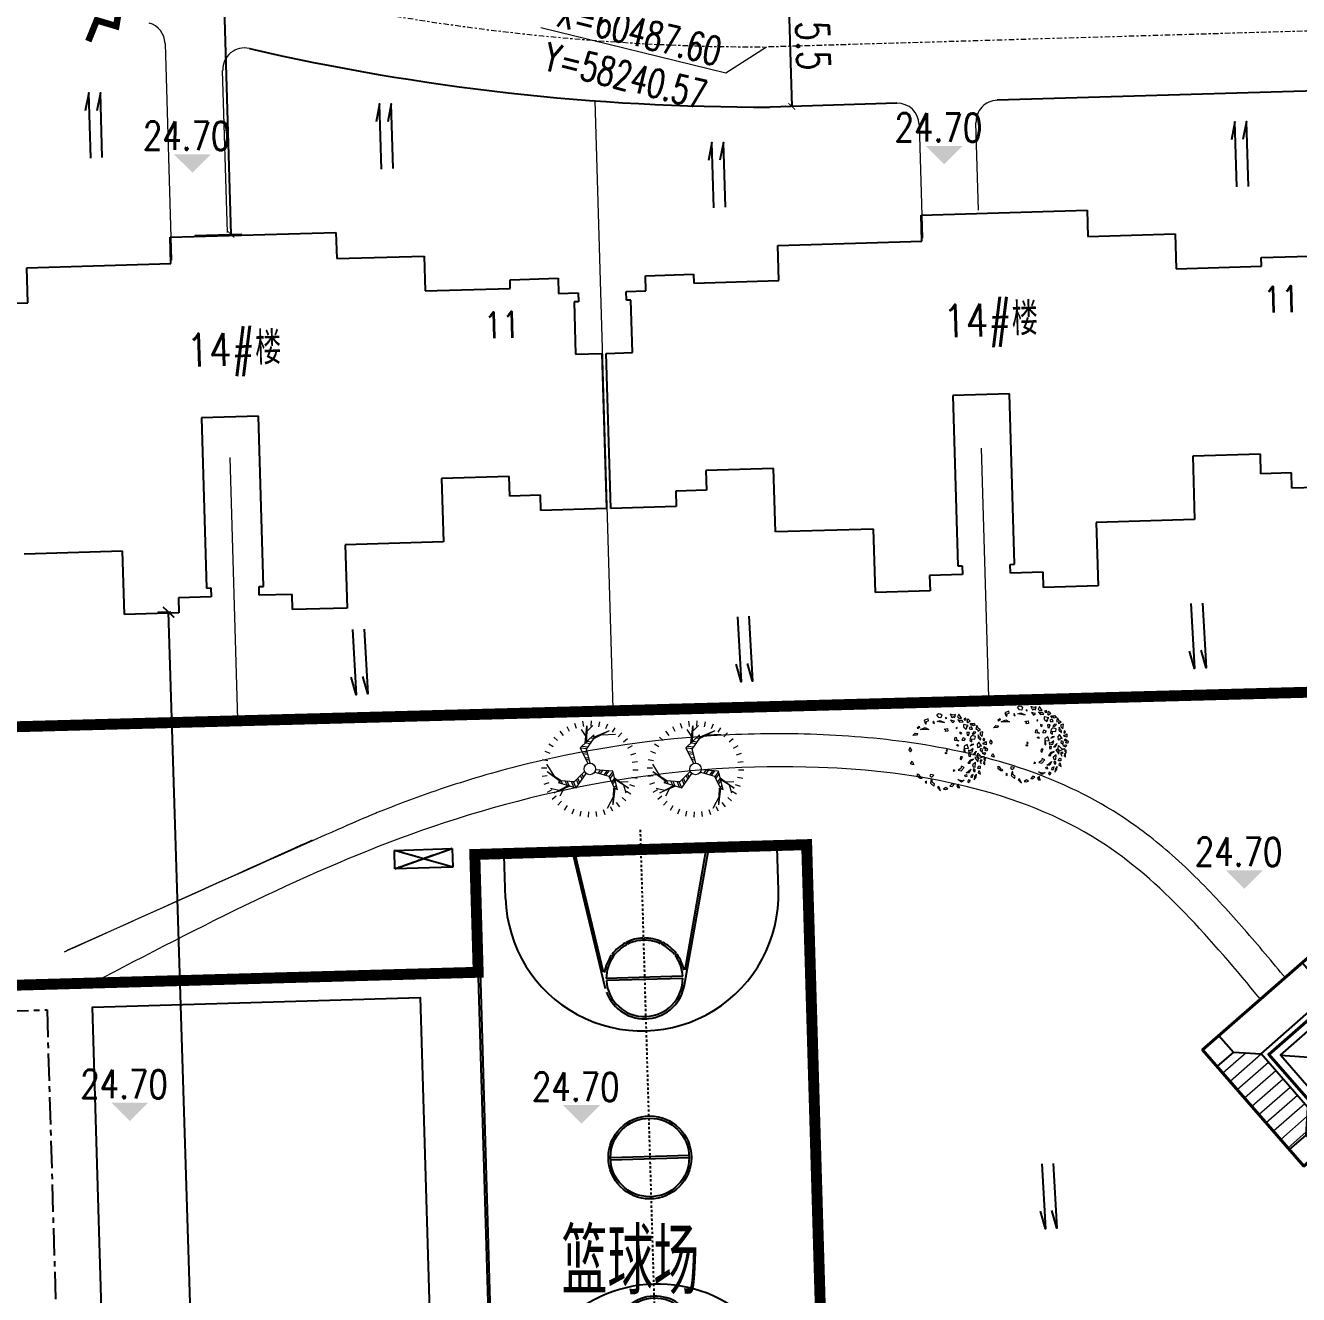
# Model space of a CAD drawing. Header units: inches. Extents: x 393 to 1582, y 246 to 1188.
# Drawn here: x 1170.7 to 1228.9, y 639.7 to 697.8 of the extents above; entities that cross this region are included whole.
import ezdxf

# ---------------------------------------------------------------- set-up
doc = ezdxf.new("R2010")
doc.units = ezdxf.units.IN
doc.header["$MEASUREMENT"] = 0
for name, pattern in [('ACAD_ISO10W100', [18.5, 12, -3, 0.5, -3]), ('CENTER', [2, 1.25, -0.25, 0.25, -0.25]), ('CENTERX2', [4, 2.5, -0.5, 0.5, -0.5]), ('DASHED', [19.05, 12.7, -6.35]), ('DOTE', [2.42, 2, -0.2, 0.02, -0.2])]:
    doc.linetypes.add(name, pattern=pattern)
for name, color, linetype, lineweight in [('BUILD', 1, 'Continuous', 40), ('HATCH', 64, 'Continuous', 9), ('jz1', 40, 'Continuous', 40), ('ROAD', 1, 'Continuous', 25), ('ROAD-CENTER', 7, 'CENTERX2', 18), ('ROAD-ZB', 4, 'Continuous', 15), ('walk', 2, 'Continuous', 18), ('围墙', 75, 'FENCELINE1', 15), ('建筑型号', 2, 'Continuous', 18), ('树', 84, 'Continuous', 15)]:
    doc.layers.add(name, color=color, linetype=linetype, lineweight=lineweight)
for name, color, linetype in [('buildcoor', 7, 'Continuous'), ('C', 84, 'Continuous'), ('DIM', 4, 'Continuous'), ('DOTE', 1, 'ACAD_ISO10W100'), ('drain', 4, 'Continuous'), ('ELEV', 1, 'Continuous'), ('G', 60, 'Continuous'), ('JZ', 4, 'Continuous'), ('LAWN', 3, 'Continuous'), ('OUTLINE', 7, 'Continuous'), ('PD', 21, 'Continuous'), ('ROAD-TEXT', 4, 'Continuous'), ('roaddim', 2, 'Continuous'), ('roadradiu', 3, 'Continuous'), ('rod', 1, 'Continuous'), ('WALL1', 2, 'Continuous'), ('YSX', 7, 'Continuous'), ('公共绿地', 3, 'Continuous'), ('外墙', 42, 'Continuous'), ('建筑层数', 7, 'Continuous'), ('车库边线', 4, 'DOTE')]:
    doc.layers.add(name, color=color, linetype=linetype)
doc.styles.add('_HZTXT', font='txt.shx', dxfattribs={"width": 0.8, "bigfont": 'hztxt.shx'})
doc.styles.add('DIM_FONT', font='SIMPLEX.shx', dxfattribs={"width": 0.8})
doc.styles.add('HZ', font='simplex.shx', dxfattribs={"width": 0.7, "bigfont": 'hztxt.shx'})
doc.styles.add('RO', font='romans.shx', dxfattribs={"width": 0.8})
doc.styles.get("Standard").update_dxf_attribs({"font": 'arial.ttf'})
doc.linetypes.add('FENCELINE1', pattern='A,0.25,-0.1,[133,ltypeshp.shx,S=0.1,R=0,X=-0.1,Y=0],-0.1,1', length=1.45)
doc.dimstyles.new('NORMAL', dxfattribs={"dimtxt": 1.5, "dimasz": 0.3, "dimexe": 0.5, "dimexo": 0.3, "dimgap": 0.3, "dimtad": 1, "dimdec": 1, "dimzin": 1, "dimdsep": 46, "dimtxsty": 'HZ', "dimblk": 'ARCHTICK', "dimcen": 0, "dimclrt": 256, "dimadec": 0, "dimazin": 0, "dimtfac": 1, "dimtdec": 1, "dimtofl": 0, "dimtmove": 0, "dimatfit": 3, "dimldrblk": 'ARCHTICK', "dimfxl": 1, "dimtolj": 2, "dimtzin": 0, "dimarcsym": 0})

# ---------------------------------------------------------------- blocks, each defined once
blk = doc.blocks.new('_ARCHTICK')
at = {"color": 0, "linetype": 'ByBlock', "const_width": 0.15}
blk.add_lwpolyline([(-0.5, -0.5), (0.5, 0.5)], dxfattribs=at)
blk = doc.blocks.new('*D73')
at = {"layer": 'DEFPOINTS', "color": 0, "ltscale": 0.3, "transparency": 16777216}
for p in [(1205.583, 699.593), (1205.746, 694.095), (1205.746, 694.095)]:
    blk.add_point(p, dxfattribs=at)
at = {"layer": 'roaddim', "color": 0, "lineweight": -2, "ltscale": 0.3, "transparency": 16777216}
for p, q in [((1205.283, 699.584), (1205.083, 699.578)), ((1205.583, 699.593), (1205.746, 694.095)), ((1205.446, 694.086), (1205.246, 694.08))]:
    blk.add_line(p, q, dxfattribs=at)
at = {"layer": 'roaddim', "color": 0, "lineweight": -2, "ltscale": 0.3, "transparency": 16777216, "xscale": 0.3, "yscale": 0.3, "zscale": 0.3}
for p, rotation in [((1205.583, 699.593), 91.69492010640077), ((1205.746, 694.095), 271.6949201064007)]:
    blk.add_blockref('_ARCHTICK', p, dxfattribs=dict(at, rotation=rotation))
at = {"layer": 'roaddim', "ltscale": 0.3, "transparency": 16777216, "insert": (1206.714, 696.875), "char_height": 1.5, "attachment_point": 5, "rotation": 271.69492, "style": 'HZ'}
blk.add_mtext('\\A2;5.5', dxfattribs=at)
blk = doc.blocks.new('pm5')
at = {"layer": 'ROAD-TEXT', "ltscale": 0.1}
blk.add_lwpolyline([(58043.027, 60408.655, 0.3, 0.3, 0), (58043.097, 60409.679, 0.3, 0.3, 0), (58044.026, 60409.706, 0.3, 0.3, 0), (58044.026, 60409.706, 0.3, 0.3, 0), (58043.541, 60412.693, 0.3, 0.3, 0), (58044.089, 60415.717, 0.3, 0.3, 0), (58043.44, 60421.194, 0.3, 0.3, 0), (58042.669, 60421.172, 0.3, 0.3, 0), (58042.642, 60422, 0, 0, 0)], format="xyseb", dxfattribs=at)
for points in [[(58042.657, 60418.003), (58042.871, 60417.185), (58042.871, 60419.533)], [(58042.388, 60414.725), (58042.671, 60415.31), (58042.322, 60413.539)], [(58042.265, 60410.391), (58042.553, 60409.808), (58042.19, 60411.577)]]:
    blk.add_lwpolyline(points, dxfattribs=at)
at = {"layer": 'ROAD-TEXT', "style": 'RO', "width": 0.7}
for rotation, p in [(91.05048, (58042.28, 60416.825)), (78.72126, (58041.749, 60413.385)), (100.33803, (58042.011, 60409.55))]:
    blk.add_text('1.5%', height=1.1, rotation=rotation, dxfattribs=at).set_placement(p)
blk = doc.blocks.new('YMQ')
at = {"layer": 'PD'}
for p, q in [((-3.425, 16.316), (2.222, 18.623)), ((1.796, 18.45), (3.581, 14.08)), ((2.222, 18.623), (4.007, 14.254)), ((-3.142, 15.622), (2.505, 17.929)), ((-0.602, 17.47), (4.466, 5.065)), ((-2.999, 16.49), (2.068, 4.086)), ((-3.425, 16.316), (1.643, 3.912)), ((4.007, 14.254), (-1.64, 11.947)), ((3.581, 14.08), (4.33, 12.247)), ((4.007, 14.254), (4.756, 12.421)), ((4.33, 12.247), (5.079, 10.414)), ((4.756, 12.421), (5.504, 10.588)), ((5.504, 10.588), (-0.142, 8.281)), ((5.504, 10.588), (7.29, 6.219)), ((5.079, 10.414), (6.864, 6.045)), ((7.006, 6.913), (1.359, 4.606)), ((7.29, 6.219), (1.643, 3.912))]:
    blk.add_line(p, q, dxfattribs=at)
at = {"layer": 'PD', "linetype": 'DASHED'}
blk.add_line((4.756, 12.421), (-0.891, 10.114), dxfattribs=at)
at = {"layer": 'PD', "linetype": 'CENTER'}
blk.add_lwpolyline([(0, 0), (-7.337, 17.959), (3.864, 22.535), (11.201, 4.576)], close=True, dxfattribs=at)
blk = doc.blocks.new('A$C1F88636C')
at = {"layer": 'G', "rotation": 319.643104860294}
blk.add_blockref('YMQ', (0, 3.766), dxfattribs=at)
blk = doc.blocks.new('M_J1ILU')
for p, q in [((-12057, 6273), (-14007, 6273)), ((12043, 6273), (13993, 6273)), ((-8545, 1893), (-14007, 3023)), ((-7775, 1822), (-13987, 3121)), ((7760, 1822), (13972, 3121)), ((8530, 1893), (13993, 3023)), ((-8545, -1846), (-14007, -2977)), ((-7775, -1775), (-13987, -3074)), ((7760, -1775), (13972, -3074)), ((8530, -1846), (13993, -2977)), ((-12057, -6227), (-14007, -6227)), ((12043, -6227), (13993, -6227))]:
    blk.add_line(p, q)
for radius in [1900, 1800]:
    blk.add_circle((-7, 23), radius)
for centre, radius, start, end in [((-12057, 23), 6250, 270, 90), ((12043, 23), 6250, 90, 270), ((-8207, 23), 1850, 100.22842, 125.27022), ((-8207, 23), 1750, 91.59175, 125.16318), ((-8207, 23), 1750, 271.59175, 88.40825), ((-8206, 24), 1849, 288.3314, 79.94984), ((8191, 24), 1849, 100.05016, 251.6686), ((8193, 23), 1750, 91.59175, 268.40825), ((8193, 23), 1750, 54.83682, 88.40825), ((8193, 23), 1850, 54.72978, 79.77158), ((-8207, 23), 1850, 126.81895, 151.86075), ((-8207, 23), 1750, 126.82803, 151.84807), ((8193, 23), 1750, 28.15193, 53.17197), ((8193, 23), 1850, 28.13925, 53.18105), ((-8207, 23), 1850, 153.40947, 179.08169), ((-8207, 23), 1750, 153.35711, 179.02555), ((8193, 23), 1750, 0.97445, 26.64289), ((8193, 23), 1850, 0.91831, 26.59053), ((-8207, 23), 1850, 180.63028, 204.95706), ((-8207, 23), 1750, 180.65761, 204.81547), ((8193, 23), 1750, 335.18453, 359.34239), ((8193, 23), 1850, 335.04294, 359.36972), ((-8207, 23), 1850, 206.50578, 231.40344), ((-8207, 23), 1750, 206.46263, 231.33819), ((8193, 23), 1750, 308.66181, 333.53737), ((8193, 23), 1850, 308.59656, 333.49422), ((-8207, 23), 1850, 232.95217, 259.77158), ((-8207, 23), 1750, 232.97527, 268.40825), ((8193, 23), 1750, 271.59175, 307.02473), ((8193, 23), 1850, 280.22842, 307.04783)]:
    blk.add_arc(centre, radius, start, end)
at = {"layer": 'DOTE'}
blk.add_line((-15007, 23), (14993, 23), dxfattribs=at)
at = {"layer": 'OUTLINE'}
for p, q in [((-14107, 7623), (14093, 7623)), ((-14107, -7577), (-14107, 7623)), ((14093, 7623), (14093, -7577)), ((-14007, 7523), (13993, 7523)), ((-14007, -7477), (-14007, 7523)), ((13993, 7523), (13993, -7477)), ((13993, -7477), (-14007, -7477)), ((14093, -7577), (-14107, -7577))]:
    blk.add_line(p, q, dxfattribs=at)
at = {"layer": 'WALL1'}
for p, q in [((-8257, 1773), (-8257, -1726)), ((-8157, 1773), (-8157, -1726)), ((-57, -1777), (-57, 1821)), ((43, -1777), (43, 1821)), ((8143, 1773), (8143, -1726)), ((8243, 1773), (8243, -1726)), ((-9316, 1504), (-9256, 1424)), ((-9276, 1534), (-9215, 1454)), ((9261, 1534), (9200, 1454)), ((9301, 1504), (9242, 1424)), ((-9862, 852), (-9772, 808)), ((-9839, 896), (-9750, 849)), ((9825, 896), (9736, 849)), ((9847, 852), (9757, 808)), ((-10057, 53), (-9957, 53)), ((-10057, 3), (-9957, 3)), ((10043, 53), (9942, 53)), ((10043, 3), (9943, 3)), ((-9885, -757), (-9796, -711)), ((-9863, -802), (-9774, -756)), ((9848, -802), (9759, -756)), ((9871, -757), (9781, -711)), ((-9362, -1423), (-9301, -1343)), ((-9322, -1453), (-9262, -1373)), ((-9322, -1453), (-9261, -1374)), ((9307, -1453), (9246, -1374)), ((9307, -1453), (9247, -1373)), ((9347, -1423), (9286, -1343))]:
    blk.add_line(p, q, dxfattribs=at)
at = {"width": 0.8, "flags": 9}
for tag in ['XSIZE', 'YSIZE']:
    blk.add_attdef(tag, (0, 0), '', height=0.5, dxfattribs=at)
blk = doc.blocks.new('A$C1C5E2274')
at = {"layer": 'HATCH'}
for p, q in [((4.489, 6.998), (4.839, 5.691)), ((4.903, 7.109), (5.142, 6.216)), ((2.833, 6.555), (3.25, 4.997)), ((3.247, 6.666), (3.664, 5.108)), ((3.661, 6.776), (4.078, 5.219)), ((4.075, 6.887), (4.492, 5.33)), ((1.177, 6.111), (1.492, 4.934)), ((1.591, 6.222), (2.008, 4.664)), ((2.005, 6.333), (2.422, 4.775)), ((2.419, 6.444), (2.836, 4.886)), ((4.826, 5.669), (6.151, 6.024)), ((5.129, 6.194), (6.04, 6.438)), ((4.704, 5.192), (6.261, 5.61)), ((4.814, 4.778), (6.372, 5.196)), ((4.925, 4.364), (6.483, 4.782)), ((5.036, 3.95), (6.594, 4.368)), ((5.147, 3.536), (6.705, 3.954)), ((5.258, 3.122), (6.816, 3.54)), ((5.369, 2.708), (6.927, 3.126)), ((5.879, 2.401), (7.038, 2.712))]:
    blk.add_line(p, q, dxfattribs=at)
at = {"layer": 'JZ'}
for p, q in [((5.195, 6.308), (4.655, 5.373)), ((1.975, 4.655), (1.04, 5.195)), ((6.308, 2.154), (5.373, 2.693)), ((2.693, 1.975), (2.154, 1.04))]:
    blk.add_line(p, q, dxfattribs=at)
for points in [[(4.975, 7.129), (5.796, 7.348), (6.015, 6.528), (5.195, 6.308)], [(0, 5.796), (0.821, 6.015), (1.04, 5.195), (0.22, 4.975)], [(1.975, 4.655), (4.655, 5.373), (5.373, 2.693), (2.693, 1.975)], [(2.634, 4.275), (4.275, 4.715), (4.715, 3.074), (3.074, 2.634)], [(6.308, 2.154), (7.129, 2.374), (7.348, 1.553), (6.528, 1.333)], [(1.333, 0.821), (2.154, 1.04), (2.374, 0.22), (1.553, 0)]]:
    blk.add_lwpolyline(points, close=True, dxfattribs=at)
for points in [[(4.275, 4.715), (3.074, 2.634)], [(4.715, 3.074), (2.634, 4.275)]]:
    blk.add_lwpolyline(points, dxfattribs=at)
at = {"layer": 'jz1'}
for points in [[(1.553, 0), (7.348, 1.553), (5.796, 7.348), (0, 5.796)], [(2.238, 4.504), (4.504, 5.111), (5.111, 2.845), (2.845, 2.238)]]:
    blk.add_lwpolyline(points, close=True, dxfattribs=at)
blk = doc.blocks.new('A$C45DD124F')
at = {"layer": 'YSX', "extrusion": (0, 0, -1), "xscale": 0.8000000000006148, "yscale": 0.7999999999992724, "zscale": -0.8, "rotation": 72.08396600042862}
blk.add_blockref('A$C1C5E2274', (-0.626, -1.182), dxfattribs=at)
blk = doc.blocks.new('psss')
at = {"layer": 'drain', "ltscale": 3}
for points in [[(-2.979, 0.527), (0.007, 0.531), (-0.808, 0.714)], [(-2.967, -0.004), (0, 0), (-0.815, 0.183)]]:
    blk.add_lwpolyline(points, dxfattribs=at)
blk = doc.blocks.new('t2')
for p, q in [((-1.778, 2.79), (-1.586, 2.486)), ((-1.436, 2.005), (-0.893, 2.819)), ((-1.267, 3.056), (-1.13, 2.723)), ((-0.717, 3.229), (-0.64, 2.878)), ((-0.145, 3.305), (-0.13, 2.946)), ((0.431, 3.28), (0.383, 2.924)), ((0.994, 3.155), (0.885, 2.813)), ((1.527, 2.935), (1.36, 2.616)), ((2.013, 2.625), (1.793, 2.34)), ((-2.625, 2.013), (-2.34, 1.793)), ((-2.297, 1.922), (-2.202, 1.35)), ((-2.235, 2.438), (-1.993, 2.173)), ((-1.341, 2.608), (-1.585, 1.519)), ((-1.341, 2.608), (-1.511, 1.474)), ((2.438, 2.235), (2.173, 1.993)), ((2.79, 1.778), (2.486, 1.586)), ((-3.155, 0.994), (-2.813, 0.885)), ((-2.935, 1.527), (-2.616, 1.36)), ((-1.951, 1.096), (-2.528, 1.121)), ((-1.626, 0.774), (-2.499, 1.578)), ((-2.499, 1.578), (-1.631, 0.893)), ((-1.732, 1.609), (-1.56, 0.321)), ((-1.535, 1.473), (-1.732, 1.609)), ((-1.236, 0.622), (-1.535, 1.473)), ((1.058, 1.19), (0.278, 0.272)), ((2.259, 0.696), (1.058, 1.19)), ((1.483, 1.021), (2.616, 1.375)), ((2.616, 1.375), (1.589, 0.966)), ((1.925, 1.142), (2.235, 1.629)), ((2.813, 1.028), (2.27, 1.232)), ((3.056, 1.267), (2.723, 1.13)), ((-3.28, 0.431), (-2.924, 0.383)), ((-1.56, 0.321), (-0.375, 0.105)), ((-0.309, 0.252), (-1.236, 0.622)), ((0.372, 0.141), (1.156, 0.759)), ((1.156, 0.759), (2.043, 0.592)), ((2.929, -0.143), (2.032, 0.571)), ((2.043, 0.592), (2.259, 0.696)), ((2.929, -0.143), (2.108, 0.613)), ((2.454, 0.241), (2.888, -0.636)), ((3.229, 0.717), (2.878, 0.64)), ((3.305, 0.145), (2.946, 0.13)), ((-3.305, -0.145), (-2.946, -0.13)), ((-3.229, -0.717), (-2.878, -0.64)), ((-0.064, -0.393), (0.08, -1.381)), ((0.502, -1.511), (0.096, -0.377)), ((3.28, -0.431), (2.924, -0.383)), ((-3.056, -1.267), (-2.723, -1.13)), ((-2.79, -1.778), (-2.486, -1.586)), ((-0.527, -2.305), (0.502, -1.511)), ((0.08, -1.381), (-0.508, -2.066)), ((2.935, -1.527), (2.616, -1.36)), ((3.155, -0.994), (2.813, -0.885)), ((-2.438, -2.235), (-2.173, -1.993)), ((-2.013, -2.625), (-1.793, -2.34)), ((-1.018, -2.246), (-1.994, -2.183)), ((-1.588, -2.465), (-0.521, -2.045)), ((-1.588, -2.465), (-0.523, -2.132)), ((-1.527, -2.935), (-1.36, -2.616)), ((-0.508, -2.066), (-0.527, -2.305)), ((-0.516, -2.95), (-0.068, -2.582)), ((0.143, -1.795), (-0.117, -2.953)), ((-0.117, -2.953), (0.042, -1.859)), ((0.026, -2.238), (0.294, -2.75)), ((1.778, -2.79), (1.586, -2.486)), ((2.235, -2.438), (1.993, -2.173)), ((2.625, -2.013), (2.34, -1.793)), ((-0.994, -3.155), (-0.885, -2.813)), ((-0.431, -3.28), (-0.383, -2.924)), ((0.145, -3.305), (0.13, -2.946)), ((0.717, -3.229), (0.64, -2.878)), ((1.267, -3.056), (1.13, -2.723))]:
    blk.add_line(p, q)
at = {"color": 0}
for p, q in [((-1.712, 1.459), (-1.635, 1.542)), ((-1.691, 1.298), (-1.533, 1.469)), ((-1.648, 0.977), (-1.44, 1.203)), ((-1.626, 0.817), (-1.393, 1.07)), ((0.875, 0.976), (0.985, 0.624)), ((1.071, 1.185), (1.207, 0.75)), ((1.221, 1.123), (1.346, 0.724)), ((1.52, 1), (1.623, 0.672)), ((1.67, 0.938), (1.762, 0.645)), ((-1.583, 0.496), (-1.3, 0.803)), ((-1.562, 0.335), (-1.253, 0.67)), ((-1.283, 0.27), (-1.033, 0.541)), ((-1.138, 0.244), (-0.909, 0.491)), ((-0.847, 0.191), (-0.662, 0.393)), ((-0.702, 0.165), (-0.538, 0.343)), ((0.494, 0.526), (0.566, 0.294)), ((0.589, 0.638), (0.671, 0.377)), ((0.78, 0.863), (0.88, 0.542)), ((1.97, 0.815), (2.039, 0.593)), ((2.119, 0.753), (2.153, 0.645)), ((0.209, -0.691), (-0.028, -0.637)), ((0.258, -0.83), (-0.009, -0.769)), ((0.106, -1.817), (-0.23, -1.741)), ((0.362, -1.619), (-0.046, -1.527)), ((0.358, -1.107), (0.029, -1.033)), ((0.49, -1.52), (0.046, -1.42)), ((0.407, -1.246), (0.048, -1.165)), ((-0.407, -2.212), (-0.518, -2.187)), ((-0.279, -2.113), (-0.506, -2.062)), ((-0.023, -1.916), (-0.322, -1.848))]:
    blk.add_line(p, q, dxfattribs=at)
blk.add_circle((0, 0), 0.397)
at = {"style": 'DIM_FONT', "width": 0.8, "flags": 9}
for tag in ['XSIZE', 'YSIZE']:
    blk.add_attdef(tag, (0, 0), '', height=0.000997, rotation=122.33523, dxfattribs=at)
blk = doc.blocks.new('*D108')
at = {"layer": 'DEFPOINTS', "color": 0, "ltscale": 0.3, "transparency": 16777216}
for p in [(1123.957, 1187.983), (1247.519, 525.406)]:
    blk.add_point(p, dxfattribs=at)
at = {"layer": 'roadradiu', "color": 0, "lineweight": -2, "ltscale": 0.3, "transparency": 16777216}
blk.add_line((1246.336, 531.746), (1247.519, 525.406), dxfattribs=at)
at = {"layer": 'roadradiu', "color": 0, "lineweight": -2, "ltscale": 0.3, "transparency": 16777216, "xscale": 0.3, "yscale": 0.3, "zscale": 0.3, "rotation": 280.5635434118076}
blk.add_blockref('_ARCHTICK', (1247.519, 525.406), dxfattribs=at)
at = {"layer": 'roadradiu', "ltscale": 0.3, "transparency": 16777216, "insert": (1247.905, 529.063), "char_height": 1.5, "attachment_point": 5, "rotation": 280.56354, "style": 'HZ'}
blk.add_mtext('\\A2;R674.0', dxfattribs=at)
blk = doc.blocks.new('GPPMTR01')
at = {"color": 0, "linetype": 'ByBlock'}
for points in [[(-0.173, 0.469), (-0.151, 0.518), (-0.12, 0.516), (-0.128, 0.487), (-0.144, 0.498), (-0.151, 0.48), (-0.145, 0.47)], [(-0.106, 0.53), (-0.073, 0.496), (-0.058, 0.515), (-0.035, 0.504), (-0.038, 0.545), (-0.064, 0.53)], [(0.005, 0.559), (-0.005, 0.523), (0.016, 0.511), (0.051, 0.519)], [(0.105, 0.53), (0.084, 0.519), (0.099, 0.504), (0.114, 0.511)], [(0.131, 0.488), (0.137, 0.5), (0.134, 0.53), (0.173, 0.507), (0.146, 0.481)], [(-0.412, 0.305), (-0.364, 0.304), (-0.367, 0.328), (-0.343, 0.337), (-0.374, 0.364), (-0.382, 0.335)], [(-0.354, 0.404), (-0.335, 0.371), (-0.312, 0.378), (-0.293, 0.408)], [(-0.298, 0.355), (-0.259, 0.362), (-0.24, 0.402), (-0.263, 0.4), (-0.275, 0.378)], [(-0.263, 0.454), (-0.27, 0.431), (-0.248, 0.431), (-0.243, 0.447)], [(-0.215, 0.443), (-0.218, 0.456), (-0.242, 0.475), (-0.199, 0.486), (-0.199, 0.449)], [(-0.166, 0.433), (-0.207, 0.386), (-0.18, 0.371), (-0.137, 0.387), (-0.147, 0.409), (-0.165, 0.407)], [(-0.127, 0.461), (-0.133, 0.429), (-0.111, 0.428), (-0.096, 0.459)], [(-0.079, 0.401), (-0.097, 0.371), (-0.064, 0.359), (-0.049, 0.371)], [(-0.038, 0.477), (-0.055, 0.454), (-0.043, 0.424), (-0.032, 0.439)], [(0.007, 0.443), (-0.026, 0.412), (-0.02, 0.382), (0.016, 0.352), (0.045, 0.367), (0.01, 0.386), (0.034, 0.42)], [(0.01, 0.485), (0.042, 0.462), (0.084, 0.477), (0.066, 0.492), (0.042, 0.485)], [(0.084, 0.371), (0.072, 0.344), (0.081, 0.321), (0.084, 0.344)], [(0.158, 0.447), (0.096, 0.443), (0.105, 0.412), (0.146, 0.393), (0.155, 0.416), (0.14, 0.428)], [(0.128, 0.336), (0.137, 0.287), (0.114, 0.272), (0.146, 0.26), (0.158, 0.302)], [(0.179, 0.477), (0.229, 0.496), (0.25, 0.473), (0.223, 0.458), (0.22, 0.477), (0.202, 0.469), (0.199, 0.458)], [(0.205, 0.439), (0.179, 0.42), (0.194, 0.405), (0.226, 0.416)], [(0.199, 0.291), (0.179, 0.352), (0.211, 0.31)], [(0.214, 0.359), (0.274, 0.374), (0.291, 0.409), (0.282, 0.336), (0.247, 0.333)], [(0.268, 0.45), (0.253, 0.435), (0.241, 0.409), (0.274, 0.428)], [(0.315, 0.416), (0.306, 0.401), (0.318, 0.39), (0.348, 0.393)], [(0.321, 0.363), (0.306, 0.34), (0.327, 0.325), (0.356, 0.325), (0.327, 0.336)], [(0.351, 0.382), (0.348, 0.371), (0.368, 0.355), (0.392, 0.359)], [(-0.482, 0.196), (-0.461, 0.207), (-0.432, 0.177), (-0.452, 0.154), (-0.494, 0.15), (-0.5, 0.177)], [(-0.417, 0.109), (-0.411, 0.15), (-0.357, 0.188), (-0.369, 0.162)], [(-0.393, 0.241), (-0.408, 0.23), (-0.396, 0.226)], [(-0.304, 0.31), (-0.343, 0.272), (-0.298, 0.279)], [(-0.283, 0.139), (-0.269, 0.181), (-0.239, 0.166), (-0.248, 0.139), (-0.263, 0.15)], [(-0.215, 0.295), (-0.215, 0.276), (-0.206, 0.283)], [(-0.123, 0.314), (-0.144, 0.295), (-0.135, 0.287), (-0.115, 0.295)], [(-0.064, 0.207), (-0.085, 0.184), (-0.115, 0.203), (-0.115, 0.219), (-0.085, 0.207), (-0.052, 0.226)], [(-0.032, 0.317), (-0.058, 0.295), (-0.043, 0.264), (-0.023, 0.291)], [(-0.02, 0.188), (-0.008, 0.192), (0.001, 0.177), (-0.02, 0.169)], [(0.045, 0.295), (0.042, 0.249), (0.105, 0.211), (0.119, 0.219), (0.069, 0.245), (0.096, 0.283)], [(0.179, 0.272), (0.167, 0.245), (0.185, 0.238), (0.199, 0.253)], [(0.25, 0.325), (0.241, 0.298), (0.312, 0.302), (0.282, 0.329)], [(0.253, 0.268), (0.241, 0.226), (0.259, 0.177), (0.274, 0.203), (0.253, 0.219)], [(0.303, 0.268), (0.309, 0.219), (0.336, 0.215), (0.351, 0.234)], [(0.348, 0.173), (0.377, 0.128), (0.356, 0.097), (0.354, 0.128)], [(0.386, 0.257), (0.368, 0.272), (0.365, 0.287), (0.377, 0.298), (0.401, 0.283)], [(0.401, 0.207), (0.383, 0.219), (0.365, 0.211), (0.368, 0.196), (0.392, 0.192)], [(0.431, 0.26), (0.419, 0.245), (0.436, 0.23), (0.466, 0.249)], [(0.442, 0.203), (0.451, 0.169), (0.487, 0.139), (0.472, 0.181)], [(-0.482, 0.014), (-0.506, 0.025), (-0.514, -0.024), (-0.506, -0.036), (-0.464, -0.036), (-0.47, -0.024), (-0.494, -0.017)], [(-0.446, 0.071), (-0.432, 0.055), (-0.414, 0.067)], [(-0.02, 0.033), (-0.035, 0.025), (-0.026, 0.017), (-0.014, 0.021)], [(0.152, 0.162), (0.137, 0.139), (0.158, 0.12), (0.176, 0.128), (0.161, 0.143)], [(0.25, 0.086), (0.271, 0.063), (0.274, 0.021), (0.303, 0.052), (0.285, 0.109)], [(0.401, 0.078), (0.398, 0.063), (0.374, 0.067), (0.377, 0.09)], [(0.428, 0.025), (0.431, -0.021), (0.377, -0.043), (0.41, -0.013)], [(0.422, 0.166), (0.419, 0.135), (0.439, 0.12), (0.451, 0.139)], [(0.451, 0.074), (0.469, 0.052), (0.484, 0.063), (0.472, 0.093)], [(-0.467, -0.131), (-0.464, -0.157), (-0.482, -0.154), (-0.485, -0.127)], [(-0.437, -0.131), (-0.429, -0.066), (-0.381, -0.04), (-0.408, -0.078)], [(0.256, -0.013), (0.241, -0.028), (0.253, -0.04)], [(0.407, -0.119), (0.389, -0.138), (0.398, -0.176), (0.419, -0.154)], [(0.436, -0.066), (0.442, -0.097), (0.466, -0.097), (0.481, -0.074), (0.46, -0.078)], [(-0.42, -0.26), (-0.432, -0.218), (-0.411, -0.188), (-0.402, -0.214), (-0.411, -0.229)], [(0.17, -0.286), (0.137, -0.317), (0.149, -0.336), (0.176, -0.321)], [(0.205, -0.332), (0.199, -0.343), (0.235, -0.378), (0.294, -0.359), (0.274, -0.34), (0.235, -0.351)], [(0.327, -0.305), (0.333, -0.328), (0.389, -0.313)], [(0.416, -0.218), (0.389, -0.233), (0.392, -0.271), (0.407, -0.248)], [(-0.266, -0.366), (-0.304, -0.374), (-0.283, -0.4), (-0.251, -0.393)], [(-0.115, -0.473), (-0.138, -0.438), (-0.106, -0.438), (-0.085, -0.446)], [(0.072, -0.48), (0.042, -0.461), (0.06, -0.45), (0.066, -0.454), (0.096, -0.454), (0.096, -0.438), (0.125, -0.442), (0.114, -0.461)], [(0.188, -0.431), (0.211, -0.423), (0.188, -0.408)]]:
    blk.add_lwpolyline(points, close=True, dxfattribs=at)
blk.add_circle((0, 0), 0.01, dxfattribs=at)
blk = doc.blocks.new('*D188')
at = {"layer": 'DEFPOINTS', "color": 0, "ltscale": 0.3, "transparency": 16777216}
for p in [(1123.957, 1187.983), (1194.722, 517.708)]:
    blk.add_point(p, dxfattribs=at)
at = {"layer": 'roadradiu', "color": 0, "lineweight": -2, "ltscale": 0.3, "transparency": 16777216}
blk.add_line((1193.358, 530.623), (1194.722, 517.708), dxfattribs=at)
at = {"layer": 'roadradiu', "color": 0, "lineweight": -2, "ltscale": 0.3, "transparency": 16777216, "xscale": 0.3, "yscale": 0.3, "zscale": 0.3, "rotation": 276.0266870917976}
blk.add_blockref('_ARCHTICK', (1194.722, 517.708), dxfattribs=at)
at = {"layer": 'roadradiu', "ltscale": 0.3, "transparency": 16777216, "insert": (1194.709, 527.824), "char_height": 1.5, "attachment_point": 5, "rotation": 276.02669, "style": 'HZ'}
blk.add_mtext('\\A2;R674.0', dxfattribs=at)
blk = doc.blocks.new('*D466')
at = {"layer": 'DEFPOINTS', "color": 0, "ltscale": 0.3, "transparency": 16777216}
for p in [(1177.208, 718.811), (1178.114, 688.175), (1180.072, 688.233)]:
    blk.add_point(p, dxfattribs=at)
at = {"layer": 'DIM', "color": 0, "lineweight": -2, "ltscale": 0.3, "transparency": 16777216}
for p, q in [((1177.508, 718.82), (1179.665, 718.884)), ((1179.166, 718.869), (1180.072, 688.233)), ((1178.414, 688.184), (1180.572, 688.247))]:
    blk.add_line(p, q, dxfattribs=at)
at = {"layer": 'DIM', "color": 0, "lineweight": -2, "ltscale": 0.3, "transparency": 16777216, "xscale": 0.3, "yscale": 0.3, "zscale": 0.3}
for p, rotation in [((1179.166, 718.869), 91.69491534399879), ((1180.072, 688.233), 271.6949153439988)]:
    blk.add_blockref('_ARCHTICK', p, dxfattribs=dict(at, rotation=rotation))
at = {"layer": 'DIM', "ltscale": 0.3, "transparency": 16777216, "insert": (1180.424, 711.839), "char_height": 1.5, "attachment_point": 5, "rotation": 271.69492, "style": 'HZ'}
blk.add_mtext('\\A2;30.6', dxfattribs=at)
blk = doc.blocks.new('*D467')
at = {"layer": 'DEFPOINTS', "color": 0, "ltscale": 0.3, "transparency": 16777216}
for p in [(1177.218, 670.94), (1177.624, 670.953), (1179.449, 612.681)]:
    blk.add_point(p, dxfattribs=at)
at = {"layer": 'DIM', "color": 0, "lineweight": -2, "ltscale": 0.3, "transparency": 16777216}
for p, q in [((1177.324, 670.943), (1176.718, 670.924)), ((1179.043, 612.668), (1177.218, 670.94)), ((1179.149, 612.671), (1178.543, 612.652))]:
    blk.add_line(p, q, dxfattribs=at)
at = {"layer": 'DIM', "color": 0, "lineweight": -2, "ltscale": 0.3, "transparency": 16777216, "xscale": 0.5, "yscale": 0.5, "zscale": 0.5}
for p, rotation in [((1177.218, 670.94), 91.7938354823289), ((1179.043, 612.668), 271.7938354823289)]:
    blk.add_blockref('_ARCHTICK', p, dxfattribs=dict(at, rotation=rotation))
at = {"layer": 'DIM', "ltscale": 0.3, "transparency": 16777216, "insert": (1179.492, 631.893), "char_height": 1.5, "attachment_point": 5, "rotation": 271.79384, "style": 'HZ'}
blk.add_mtext('\\A2;58.3', dxfattribs=at)
blk = doc.blocks.new('*D366')
at = {"layer": 'DEFPOINTS', "color": 0, "ltscale": 0.3, "transparency": 16777216}
for p in [(1186.267, 889.56), (1351.243, 417.562)]:
    blk.add_point(p, dxfattribs=at)
at = {"layer": 'roadradiu', "color": 0, "lineweight": -2, "ltscale": 0.3, "transparency": 16777216}
blk.add_line((1189.23, 881.081), (1186.267, 889.56), dxfattribs=at)
at = {"layer": 'roadradiu', "color": 0, "lineweight": -2, "ltscale": 0.3, "transparency": 16777216, "xscale": 0.5, "yscale": 0.5, "zscale": 0.5, "rotation": 109.2659378040136}
blk.add_blockref('_ARCHTICK', (1186.267, 889.56), dxfattribs=at)
at = {"layer": 'roadradiu', "ltscale": 0.3, "transparency": 16777216, "insert": (1189.256, 884.189), "char_height": 1.5, "attachment_point": 5, "rotation": 289.26594, "style": 'HZ'}
blk.add_mtext('\\A2;R500.0', dxfattribs=at)
blk = doc.blocks.new('*D367')
at = {"layer": 'DEFPOINTS', "color": 0, "ltscale": 0.3, "transparency": 16777216}
for p in [(1102.7, 855.811), (1268.804, 491.93)]:
    blk.add_point(p, dxfattribs=at)
at = {"layer": 'roadradiu', "color": 0, "lineweight": -2, "ltscale": 0.3, "transparency": 16777216}
blk.add_line((1105.544, 849.58), (1102.7, 855.811), dxfattribs=at)
at = {"layer": 'roadradiu', "color": 0, "lineweight": -2, "ltscale": 0.3, "transparency": 16777216, "xscale": 0.5, "yscale": 0.5, "zscale": 0.5, "rotation": 114.5356906864757}
blk.add_blockref('_ARCHTICK', (1102.7, 855.811), dxfattribs=at)
at = {"layer": 'roadradiu', "ltscale": 0.3, "transparency": 16777216, "insert": (1105.285, 852.676), "char_height": 1.5, "attachment_point": 5, "rotation": 294.53569, "style": 'HZ'}
blk.add_mtext('\\A2;R400.0', dxfattribs=at)
blk = doc.blocks.new('*D368')
at = {"layer": 'DEFPOINTS', "color": 0, "ltscale": 0.3, "transparency": 16777216}
for p in [(1082.317, 845.798), (1268.804, 491.93)]:
    blk.add_point(p, dxfattribs=at)
at = {"layer": 'roadradiu', "color": 0, "lineweight": -2, "ltscale": 0.3, "transparency": 16777216}
blk.add_line((1085.511, 839.738), (1082.317, 845.798), dxfattribs=at)
at = {"layer": 'roadradiu', "color": 0, "lineweight": -2, "ltscale": 0.3, "transparency": 16777216, "xscale": 0.5, "yscale": 0.5, "zscale": 0.5, "rotation": 117.7890269071793}
blk.add_blockref('_ARCHTICK', (1082.317, 845.798), dxfattribs=at)
at = {"layer": 'roadradiu', "ltscale": 0.3, "transparency": 16777216, "insert": (1085.076, 842.815), "char_height": 1.5, "attachment_point": 5, "rotation": 297.78903, "style": 'HZ'}
blk.add_mtext('\\A2;R400.0', dxfattribs=at)

msp = doc.modelspace()

# ---------------------------------------------------------------- linework, layer by layer
at = {"color": 0, "ltscale": 0.3}
msp.add_lwpolyline([(1174.33, 632.879), (1173.738, 652.87), (1188.732, 653.314), (1189.323, 633.323)], close=True, dxfattribs=at)
at = {"layer": 'buildcoor', "color": 0, "ltscale": 0.3}
for points in [[(1190.225, 659.27), (1187.551, 660.041)], [(1187.576, 659.192), (1190.199, 660.12)]]:
    msp.add_lwpolyline(points, dxfattribs=at)
at = {"layer": 'ELEV', "color": 0}
for points in [[(1177.456, 691.907), (1179.153, 691.907), (1178.305, 691.059)], [(1211.871, 692.288), (1213.568, 692.288), (1212.719, 691.44)], [(1225.613, 659.135), (1227.31, 659.135), (1226.461, 658.287)], [(1174.59, 648.5), (1176.287, 648.5), (1175.439, 647.651)], [(1195.267, 648.379), (1196.964, 648.379), (1196.115, 647.531)]]:
    msp.add_solid(points, dxfattribs=at)
at = {"layer": 'ROAD-CENTER', "color": 5, "ltscale": 0.1}
msp.add_line((1326.428, 700.416), (1204.589, 696.811), dxfattribs=at)
msp.add_arc((1204.505, 798.811), 102, 224.32521, 270.04691, dxfattribs=at)
at = {"layer": 'ROAD-ZB', "color": 0, "ltscale": 0.3}
for points in [[(1202.733, 695.61), (1194.253, 697.686)], [(1204.589, 696.811), (1202.733, 695.61)]]:
    msp.add_lwpolyline(points, dxfattribs=at)
at = {"layer": 'rod', "color": 0, "ltscale": 0.3}
for p, q in [((1244.934, 695.254), (1215.147, 694.373)), ((1210.549, 694.237), (1204.748, 694.066))]:
    msp.add_line(p, q, dxfattribs=at)
msp.add_arc((1204.443, 798.815), 104.75, 257.02002, 270.16651, dxfattribs=at)
at = {"layer": 'walk', "color": 0}
for p, q in [((1177.054, 696.977), (1177.347, 687.052)), ((1179.911, 688.328), (1179.691, 695.738)), ((1211.578, 693.267), (1211.732, 688.069)), ((1214.296, 689.345), (1214.177, 693.344))]:
    msp.add_line(p, q, dxfattribs=at)
at = {"layer": 'walk', "color": 0, "ltscale": 0.3}
for centre, start, end in [((1176.054, 696.947), 1.69492, 74.42743), ((1180.691, 695.767), 77.02002, 181.69492), ((1210.579, 693.238), 1.69492, 91.69435), ((1215.177, 693.374), 91.69435, 181.69492)]:
    msp.add_arc(centre, 1, start, end, dxfattribs=at)
at = {"layer": '公共绿地', "color": 0, "linetype": 'FENCELINE1', "ltscale": 0.1, "const_width": 0.5}
msp.add_lwpolyline([(1136.416, 718.004, 0.062521), (1158.247, 703.71), (1159.38, 665.41), (1261.193, 668.128), (1261.193, 668.128), (1299.351, 669.552), (1299.351, 669.552), (1299.351, 669.552), (1296.053, 663.35), (1292.714, 656.571), (1282.875, 634.527)], format="xyb", dxfattribs=at)
msp.add_lwpolyline([(1207.257, 632.116), (1206.427, 660.303), (1206.427, 660.303), (1191.234, 659.854), (1191.389, 654.461), (1191.389, 654.461), (1158.653, 653.547), (1159.52, 632.389)], dxfattribs=at)
at = {"layer": '围墙', "color": 0, "ltscale": 0.2}
for p, q in [((1244.97, 695.255), (1215.105, 694.371)), ((1196.729, 694.349), (1197.552, 666.54)), ((1210.593, 694.238), (1204.67, 694.062)), ((1214.419, 678.444), (1214.756, 667.049)), ((1180.016, 678.027), (1180.371, 666.031)), ((1159.38, 665.41), (1299.351, 669.552))]:
    msp.add_line(p, q, dxfattribs=at)
msp.add_arc((1204.559, 799.67), 105.609, 257.06326, 270.0175, dxfattribs=at)
at = {"layer": '外墙', "color": 2, "ltscale": 0.1}
for p, q in [((1211.666, 689.12), (1219.263, 689.344)), ((1211.702, 687.92), (1211.666, 689.12)), ((1219.263, 689.344), (1219.298, 688.145)), ((1177.281, 688.102), (1184.878, 688.327)), ((1184.878, 688.327), (1184.913, 687.127)), ((1177.317, 686.903), (1177.281, 688.102)), ((1205.105, 687.725), (1211.702, 687.92)), ((1205.152, 686.126), (1205.105, 687.725)), ((1219.298, 688.145), (1223.297, 688.263)), ((1223.297, 688.263), (1223.344, 686.664)), ((1184.913, 687.127), (1188.912, 687.246)), ((1188.912, 687.246), (1188.959, 685.646)), ((1227.231, 687.179), (1229.43, 687.244)), ((1227.242, 686.779), (1227.231, 687.179)), ((1170.72, 686.707), (1177.317, 686.903)), ((1170.767, 685.108), (1170.72, 686.707)), ((1223.344, 686.664), (1227.242, 686.779)), ((1192.846, 686.162), (1195.045, 686.227)), ((1192.857, 685.762), (1192.846, 686.162)), ((1195.045, 686.227), (1195.065, 685.527)), ((1199.043, 686.345), (1201.242, 686.41)), ((1199.064, 685.645), (1199.043, 686.345)), ((1201.242, 686.41), (1201.254, 686.01)), ((1201.254, 686.01), (1205.152, 686.126)), ((1188.959, 685.646), (1192.857, 685.762)), ((1195.065, 685.527), (1195.965, 685.554)), ((1195.965, 685.554), (1195.977, 685.154)), ((1198.164, 685.619), (1199.064, 685.645)), ((1198.176, 685.219), (1198.164, 685.619)), ((1166.869, 684.993), (1170.767, 685.108)), ((1195.977, 685.154), (1195.777, 685.148)), ((1195.777, 685.148), (1195.848, 682.749)), ((1198.376, 685.225), (1198.176, 685.219)), ((1198.447, 682.826), (1198.376, 685.225)), ((1195.848, 682.749), (1197.047, 682.784)), ((1197.047, 682.784), (1197.257, 675.688)), ((1197.247, 682.79), (1198.447, 682.826)), ((1197.457, 675.693), (1197.247, 682.79)), ((1215.71, 680.936), (1213.111, 680.859)), ((1213.111, 680.859), (1213.342, 673.062)), ((1215.941, 673.139), (1215.71, 680.936)), ((1181.325, 679.918), (1178.726, 679.841)), ((1178.726, 679.841), (1178.957, 672.045)), ((1181.556, 672.122), (1181.325, 679.918)), ((1227.197, 678.174), (1224.098, 678.083)), ((1224.098, 678.083), (1224.184, 675.184)), ((1227.223, 677.275), (1227.197, 678.174)), ((1204.907, 677.515), (1201.808, 677.423)), ((1201.808, 677.423), (1201.835, 676.523)), ((1204.992, 674.616), (1204.907, 677.515)), ((1228.623, 677.316), (1227.223, 677.275)), ((1228.644, 676.616), (1228.623, 677.316)), ((1192.812, 677.157), (1189.713, 677.065)), ((1189.713, 677.065), (1189.799, 674.166)), ((1192.839, 676.257), (1192.812, 677.157)), ((1231.642, 676.705), (1228.644, 676.616)), ((1194.238, 676.299), (1192.839, 676.257)), ((1194.259, 675.599), (1194.238, 676.299)), ((1201.835, 676.523), (1200.435, 676.482)), ((1200.435, 676.482), (1200.456, 675.782)), ((1197.257, 675.688), (1194.259, 675.599)), ((1200.456, 675.782), (1197.457, 675.693)), ((1224.184, 675.184), (1219.686, 675.051)), ((1219.686, 675.051), (1219.772, 672.152)), ((1209.49, 674.749), (1204.992, 674.616)), ((1209.576, 671.85), (1209.49, 674.749)), ((1175.105, 673.732), (1170.607, 673.598)), ((1175.191, 670.833), (1175.105, 673.732)), ((1189.799, 674.166), (1185.301, 674.033)), ((1185.301, 674.033), (1185.387, 671.134)), ((1215.741, 673.133), (1215.941, 673.139)), ((1215.753, 672.733), (1215.741, 673.133)), ((1213.554, 672.668), (1212.054, 672.624)), ((1212.054, 672.624), (1212.075, 671.924)), ((1213.342, 673.062), (1213.542, 673.068)), ((1213.542, 673.068), (1213.554, 672.668)), ((1217.252, 672.778), (1215.753, 672.733)), ((1217.273, 672.078), (1217.252, 672.778)), ((1178.957, 672.045), (1179.157, 672.051)), ((1179.157, 672.051), (1179.169, 671.651)), ((1181.356, 672.116), (1181.556, 672.122)), ((1181.368, 671.716), (1181.356, 672.116)), ((1219.772, 672.152), (1217.273, 672.078)), ((1179.169, 671.651), (1177.669, 671.606)), ((1177.669, 671.606), (1177.69, 670.907)), ((1182.867, 671.76), (1181.368, 671.716)), ((1182.888, 671.061), (1182.867, 671.76)), ((1212.075, 671.924), (1209.576, 671.85)), ((1177.69, 670.907), (1175.191, 670.833)), ((1185.387, 671.134), (1182.888, 671.061))]:
    msp.add_line(p, q, dxfattribs=at)
at = {"layer": '树', "color": 0}
msp.add_open_spline([(1228.357, 654.186), (1228.046, 654.559), (1227.733, 654.934), (1226.785, 656.059), (1226.14, 656.808), (1224.737, 658.329), (1223.974, 659.097), (1222.398, 660.488), (1221.59, 661.117), (1219.303, 662.592), (1217.763, 663.293), (1214.565, 664.356), (1212.905, 664.719), (1209.69, 665.184), (1208.139, 665.304), (1205.074, 665.402), (1203.551, 665.377), (1199.021, 665.091), (1196.052, 664.617), (1191.896, 663.554), (1190.646, 663.18), (1188.519, 662.45), (1187.634, 662.116), (1185.898, 661.418), (1185.044, 661.055), (1170.725, 654.62), (1183.936, 660.582), (1183.806, 660.526)], degree=3, knots=[0, 0, 0, 0, 1.421078, 1.421078, 4.263234, 4.263234, 7.351117, 7.351117, 10.240835, 10.240835, 14.964422, 14.964422, 19.688009, 19.688009, 24.031376, 24.031376, 28.374742, 28.374742, 37.061474, 37.061474, 40.860902, 40.860902, 43.611438, 43.611438, 46.361974, 46.361974, 46.78682, 46.78682, 46.78682, 46.78682], dxfattribs=at)
msp.add_spline([(1227.205, 653.225), (1219.836, 660.463), (1206.971, 663.839), (1188.799, 660.945), (1173.751, 653.968)], degree=3, dxfattribs=at)
at = {"layer": '车库边线', "color": 0, "ltscale": 100}
msp.add_lwpolyline([(1187.551, 660.041), (1190.199, 660.12), (1190.225, 659.27), (1187.576, 659.192)], close=True, dxfattribs=at)
at = {"layer": '车库边线', "color": 0, "ltscale": 0.3}
for points in [[(1190.225, 659.27), (1187.551, 660.041)], [(1190.199, 660.12), (1187.576, 659.192)]]:
    msp.add_lwpolyline(points, dxfattribs=at)

# ---------------------------------------------------------------- block references
at = {"layer": 'BUILD', "color": 0, "rotation": 19.82999287211302}
msp.add_blockref('A$C1F88636C', (1161.407, 629.448), dxfattribs=at)
at = {"layer": 'buildcoor', "color": 0, "rotation": 341.714474003082}
msp.add_blockref('pm5', (-72891.962, -38450.073), dxfattribs=at)
at = {"layer": 'C', "color": 0, "xscale": 0.0009999999993960558, "yscale": 0.000999999996565748, "zscale": 0.0009999999993960558, "rotation": 271.6949057475915}
msp.add_blockref('M_J1ILU', (1199.224, 645.977), dxfattribs=at)
at = {"layer": 'LAWN', "color": 0, "extrusion": (0, 0, -1), "xscale": 1.469664000028643, "yscale": 1.469663999858312, "zscale": -1.469664, "rotation": 225.9211086577906}
for p in [(-1229.611, 655.805), (-1235.965, 653.25)]:
    msp.add_blockref('A$C45DD124F', p, dxfattribs=at)
at = {"layer": 'ROAD', "color": 0, "rotation": 91.62464345549249}
for p in [(1174.094, 694.717), (1187.409, 694.212), (1226.558, 693.398), (1202.617, 692.446)]:
    msp.add_blockref('psss', p, dxfattribs=at)
at = {"layer": 'ROAD', "color": 0, "xscale": -1, "rotation": 93.3095437502972}
for p in [(1224.716, 668.396), (1203.953, 667.793), (1186.338, 667.204), (1217.885, 642.754)]:
    msp.add_blockref('psss', p, dxfattribs=at)
at = {"layer": '树'}
for name, p, xscale, yscale, zscale, rotation in [('GPPMTR01', (1216.504, 664.844), 3.485684247348809, 3.485684247345489, 3.485684247348809, 300.5404110417522), ('GPPMTR01', (1212.809, 664.493), 3.485684247348809, 3.485684247345489, 3.485684247348809, 300.5404110417522), ('t2', (1196.499, 663.767), 0.6671807999634088, 0.6671807998791337, 0.6671808000000001, 66.027374180966), ('t2', (1201.337, 663.767), 0.6671807999634088, 0.6671807998791337, 0.6671808000000001, 66.027374180966)]:
    msp.add_blockref(name, p, dxfattribs=dict(at, xscale=xscale, yscale=yscale, zscale=zscale, rotation=rotation))

# ---------------------------------------------------------------- texts
at = {"color": 0, "lineweight": -3, "style": 'HZ', "width": 0.7}
msp.add_text('篮球场', height=3, dxfattribs=at).set_placement((1195.208, 639.717))
at = {"layer": 'ELEV', "color": 0, "style": 'DIM_FONT', "width": 0.8}
for p in [(1210.45, 692.49), (1176.035, 692.109), (1224.191, 659.337), (1173.169, 648.702), (1193.846, 648.581)]:
    msp.add_text('24.70', height=1.3, rotation=359.67116, dxfattribs=at).set_placement(p)
at = {"layer": 'ROAD-ZB', "color": 0, "ltscale": 0.3, "style": 'HZ', "width": 0.7}
for s, p in [('X=60487.60', (1194.903, 697.777)), ('Y=58240.57', (1194.307, 695.775))]:
    msp.add_text(s, height=1.3, rotation=346.09, dxfattribs=at).set_placement(p)
at = {"layer": '建筑型号', "color": 0, "style": '_HZTXT', "width": 0.8}
for p in [(1212.699, 683.51), (1178.062, 682.172)]:
    msp.add_text('14#楼', height=1.5, rotation=1.71144, dxfattribs=at).set_placement(p)
at = {"layer": '建筑层数', "color": 0, "style": 'DIM_FONT', "width": 0.8}
for p in [(1227.346, 684.64), (1191.675, 683.469)]:
    msp.add_text('11', height=1.2, rotation=1.69492, dxfattribs=at).set_placement(p)

# ---------------------------------------------------------------- dimensions: what is measured, and where the dimension line sits
at = {"layer": 'DIM', "color": 0, "ltscale": 0.3}
for base, p1, p2, angle, override, picture, middle in [((1180.072, 688.233), (1177.208, 718.811), (1178.114, 688.175), 271.69492, {"dimzin": 0}, '*D466', (1179.374, 711.808)), ((1177.218, 670.94), (1179.449, 612.681), (1177.624, 670.953), 91.79384, {"dimasz": 0.5, "dimzin": 0}, '*D467', (1178.442, 631.86))]:
    dim = msp.add_linear_dim(base=base, p1=p1, p2=p2, angle=angle, dimstyle='NORMAL', override=override, dxfattribs=at)
    dim.commit()
    dim.dimension.update_dxf_attribs({"geometry": picture, "text_midpoint": middle, "dimtype": 161})
at = {"layer": 'roaddim', "color": 0, "ltscale": 0.3}
dim = msp.add_aligned_dim(p1=(1205.583, 699.593), p2=(1205.746, 694.095), distance=0, dimstyle='NORMAL', override={"dimzin": 0}, dxfattribs=at)
dim.commit()
dim.dimension.update_dxf_attribs({"geometry": '*D73', "text_midpoint": (1206.714, 696.875)})
at = {"layer": 'roadradiu', "color": 0, "ltscale": 0.3}
for center, mpoint, override, picture, middle in [((1123.957, 1187.983), (1247.519, 525.406), {"dimzin": 0}, '*D108', (1246.873, 528.871)), ((1123.957, 1187.983), (1194.722, 517.708), {"dimzin": 0}, '*D188', (1193.665, 527.714)), ((1351.243, 417.562), (1186.267, 889.56), {"dimasz": 0.5, "dimzin": 0}, '*D366', (1188.265, 883.843)), ((1268.804, 491.93), (1102.7, 855.811), {"dimasz": 0.5, "dimzin": 0}, '*D367', (1104.33, 852.24)), ((1268.804, 491.93), (1082.317, 845.798), {"dimasz": 0.5, "dimzin": 0}, '*D368', (1084.147, 842.326))]:
    dim = msp.add_radius_dim(center=center, mpoint=mpoint, dimstyle='NORMAL', override=override, dxfattribs=at)
    dim.commit()
    dim.dimension.update_dxf_attribs({"geometry": picture, "text_midpoint": middle, "dimtype": 164})

doc.saveas('drawing.dxf')
